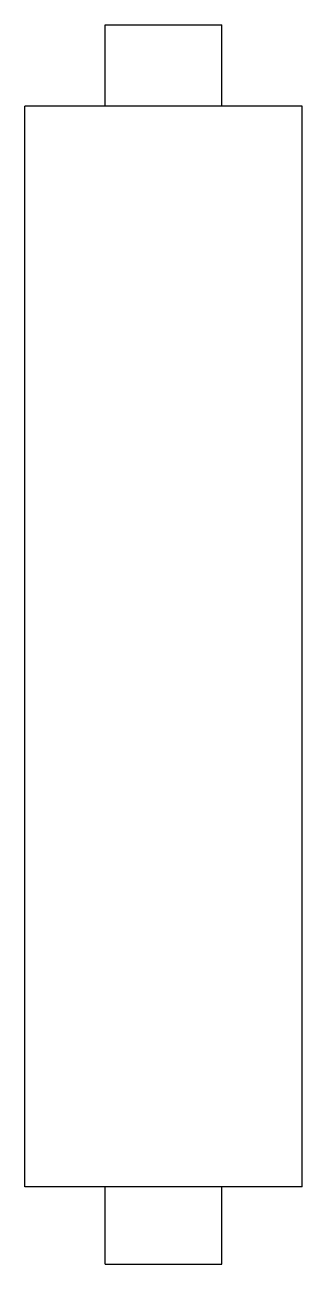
# Model space of a CAD drawing. Header units: metres. Extents: x -14 to 0, y -62.5 to 0.
import ezdxf

# ---------------------------------------------------------------- set-up
doc = ezdxf.new("R2010")
doc.units = ezdxf.units.M

msp = doc.modelspace()

# ---------------------------------------------------------------- linework, layer by layer
for points in [[(-9.95, -4.1), (-9.95, -4.018), (-9.95, -3.936), (-9.95, -3.854), (-9.95, -3.772), (-9.95, -3.69), (-9.95, -3.608), (-9.95, -3.526), (-9.95, -3.444), (-9.95, -3.362), (-9.95, -3.28), (-9.95, -3.198), (-9.95, -3.116), (-9.95, -3.034), (-9.95, -2.952), (-9.95, -2.87), (-9.95, -2.788), (-9.95, -2.706), (-9.95, -2.624), (-9.95, -2.542), (-9.95, -2.46), (-9.95, -2.378), (-9.95, -2.296), (-9.95, -2.214), (-9.95, -2.132), (-9.95, -2.05), (-9.95, -1.968), (-9.95, -1.886), (-9.95, -1.804), (-9.95, -1.722), (-9.95, -1.64), (-9.95, -1.558), (-9.95, -1.476), (-9.95, -1.394), (-9.95, -1.312), (-9.95, -1.23), (-9.95, -1.148), (-9.95, -1.066), (-9.95, -0.984), (-9.95, -0.902), (-9.95, -0.82), (-9.95, -0.738), (-9.95, -0.656), (-9.95, -0.574), (-9.95, -0.492), (-9.95, -0.41), (-9.95, -0.328), (-9.95, -0.246), (-9.95, -0.164), (-9.95, -0.082), (-9.95, 0)], [(-9.95, 0), (-9.929, 0), (-9.909, 0), (-9.888, 0), (-9.85, 0), (-9.789, 0), (-9.728, 0), (-9.667, 0), (-9.574, 0), (-9.475, 0), (-9.377, 0), (-9.269, 0), (-9.138, 0), (-9.007, 0), (-8.877, 0), (-8.727, 0), (-8.571, 0), (-8.414, 0), (-8.255, 0), (-8.08, 0), (-7.906, 0), (-7.731, 0), (-7.551, 0), (-7.368, 0), (-7.184, 0), (-7, 0), (-6.816, 0), (-6.632, 0), (-6.449, 0), (-6.269, 0), (-6.094, 0), (-5.92, 0), (-5.745, 0), (-5.586, 0), (-5.429, 0), (-5.273, 0), (-5.123, 0), (-4.993, 0), (-4.862, 0), (-4.731, 0), (-4.623, 0), (-4.525, 0), (-4.426, 0), (-4.333, 0), (-4.272, 0), (-4.211, 0), (-4.15, 0), (-4.112, 0), (-4.091, 0), (-4.071, 0), (-4.05, 0)], [(-4.05, -4.1), (-4.05, -4.018), (-4.05, -3.936), (-4.05, -3.854), (-4.05, -3.772), (-4.05, -3.69), (-4.05, -3.608), (-4.05, -3.526), (-4.05, -3.444), (-4.05, -3.362), (-4.05, -3.28), (-4.05, -3.198), (-4.05, -3.116), (-4.05, -3.034), (-4.05, -2.952), (-4.05, -2.87), (-4.05, -2.788), (-4.05, -2.706), (-4.05, -2.624), (-4.05, -2.542), (-4.05, -2.46), (-4.05, -2.378), (-4.05, -2.296), (-4.05, -2.214), (-4.05, -2.132), (-4.05, -2.05), (-4.05, -1.968), (-4.05, -1.886), (-4.05, -1.804), (-4.05, -1.722), (-4.05, -1.64), (-4.05, -1.558), (-4.05, -1.476), (-4.05, -1.394), (-4.05, -1.312), (-4.05, -1.23), (-4.05, -1.148), (-4.05, -1.066), (-4.05, -0.984), (-4.05, -0.902), (-4.05, -0.82), (-4.05, -0.738), (-4.05, -0.656), (-4.05, -0.574), (-4.05, -0.492), (-4.05, -0.41), (-4.05, -0.328), (-4.05, -0.246), (-4.05, -0.164), (-4.05, -0.082), (-4.05, 0)], [(-14, -58.6), (-14, -57.51), (-14, -56.42), (-14, -55.33), (-14, -54.24), (-14, -53.15), (-14, -52.06), (-14, -50.97), (-14, -49.88), (-14, -48.79), (-14, -47.7), (-14, -46.61), (-14, -45.52), (-14, -44.43), (-14, -43.34), (-14, -42.25), (-14, -41.16), (-14, -40.07), (-14, -38.98), (-14, -37.89), (-14, -36.8), (-14, -35.71), (-14, -34.62), (-14, -33.53), (-14, -32.44), (-14, -31.35), (-14, -30.26), (-14, -29.17), (-14, -28.08), (-14, -26.99), (-14, -25.9), (-14, -24.81), (-14, -23.72), (-14, -22.63), (-14, -21.54), (-14, -20.45), (-14, -19.36), (-14, -18.27), (-14, -17.18), (-14, -16.09), (-14, -15), (-14, -13.91), (-14, -12.82), (-14, -11.73), (-14, -10.64), (-14, -9.55), (-14, -8.46), (-14, -7.37), (-14, -6.28), (-14, -5.19), (-14, -4.1)], [(0, -4.1), (-0.049, -4.1), (-0.098, -4.1), (-0.147, -4.1), (-0.238, -4.1), (-0.383, -4.1), (-0.528, -4.1), (-0.673, -4.1), (-0.893, -4.1), (-1.127, -4.1), (-1.36, -4.1), (-1.616, -4.1), (-1.926, -4.1), (-2.237, -4.1), (-2.547, -4.1), (-2.901, -4.1), (-3.273, -4.1), (-3.644, -4.1), (-4.022, -4.1), (-4.436, -4.1), (-4.851, -4.1), (-5.265, -4.1), (-5.692, -4.1), (-6.128, -4.1), (-6.564, -4.1), (-7, -4.1), (-7.436, -4.1), (-7.872, -4.1), (-8.308, -4.1), (-8.735, -4.1), (-9.149, -4.1), (-9.564, -4.1), (-9.978, -4.1), (-10.356, -4.1), (-10.727, -4.1), (-11.099, -4.1), (-11.453, -4.1), (-11.763, -4.1), (-12.074, -4.1), (-12.384, -4.1), (-12.64, -4.1), (-12.873, -4.1), (-13.107, -4.1), (-13.327, -4.1), (-13.472, -4.1), (-13.617, -4.1), (-13.762, -4.1), (-13.853, -4.1), (-13.902, -4.1), (-13.951, -4.1), (-14, -4.1)], [(0, -58.6), (0, -57.51), (0, -56.42), (0, -55.33), (0, -54.24), (0, -53.15), (0, -52.06), (0, -50.97), (0, -49.88), (0, -48.79), (0, -47.7), (0, -46.61), (0, -45.52), (0, -44.43), (0, -43.34), (0, -42.25), (0, -41.16), (0, -40.07), (0, -38.98), (0, -37.89), (0, -36.8), (0, -35.71), (0, -34.62), (0, -33.53), (0, -32.44), (0, -31.35), (0, -30.26), (0, -29.17), (0, -28.08), (0, -26.99), (0, -25.9), (0, -24.81), (0, -23.72), (0, -22.63), (0, -21.54), (0, -20.45), (0, -19.36), (0, -18.27), (0, -17.18), (0, -16.09), (0, -15), (0, -13.91), (0, -12.82), (0, -11.73), (0, -10.64), (0, -9.55), (0, -8.46), (0, -7.37), (0, -6.28), (0, -5.19), (0, -4.1)], [(0, -58.6), (-0.049, -58.6), (-0.098, -58.6), (-0.147, -58.6), (-0.238, -58.6), (-0.383, -58.6), (-0.528, -58.6), (-0.673, -58.6), (-0.893, -58.6), (-1.127, -58.6), (-1.36, -58.6), (-1.616, -58.6), (-1.926, -58.6), (-2.237, -58.6), (-2.547, -58.6), (-2.901, -58.6), (-3.273, -58.6), (-3.644, -58.6), (-4.022, -58.6), (-4.436, -58.6), (-4.851, -58.6), (-5.265, -58.6), (-5.692, -58.6), (-6.128, -58.6), (-6.564, -58.6), (-7, -58.6), (-7.436, -58.6), (-7.872, -58.6), (-8.308, -58.6), (-8.735, -58.6), (-9.149, -58.6), (-9.564, -58.6), (-9.978, -58.6), (-10.356, -58.6), (-10.727, -58.6), (-11.099, -58.6), (-11.453, -58.6), (-11.763, -58.6), (-12.074, -58.6), (-12.384, -58.6), (-12.64, -58.6), (-12.873, -58.6), (-13.107, -58.6), (-13.327, -58.6), (-13.472, -58.6), (-13.617, -58.6), (-13.762, -58.6), (-13.853, -58.6), (-13.902, -58.6), (-13.951, -58.6), (-14, -58.6)], [(-9.95, -62.5), (-9.95, -62.422), (-9.95, -62.344), (-9.95, -62.266), (-9.95, -62.188), (-9.95, -62.11), (-9.95, -62.032), (-9.95, -61.954), (-9.95, -61.876), (-9.95, -61.798), (-9.95, -61.72), (-9.95, -61.642), (-9.95, -61.564), (-9.95, -61.486), (-9.95, -61.408), (-9.95, -61.33), (-9.95, -61.252), (-9.95, -61.174), (-9.95, -61.096), (-9.95, -61.018), (-9.95, -60.94), (-9.95, -60.862), (-9.95, -60.784), (-9.95, -60.706), (-9.95, -60.628), (-9.95, -60.55), (-9.95, -60.472), (-9.95, -60.394), (-9.95, -60.316), (-9.95, -60.238), (-9.95, -60.16), (-9.95, -60.082), (-9.95, -60.004), (-9.95, -59.926), (-9.95, -59.848), (-9.95, -59.77), (-9.95, -59.692), (-9.95, -59.614), (-9.95, -59.536), (-9.95, -59.458), (-9.95, -59.38), (-9.95, -59.302), (-9.95, -59.224), (-9.95, -59.146), (-9.95, -59.068), (-9.95, -58.99), (-9.95, -58.912), (-9.95, -58.834), (-9.95, -58.756), (-9.95, -58.678), (-9.95, -58.6)], [(-4.05, -62.5), (-4.05, -62.422), (-4.05, -62.344), (-4.05, -62.266), (-4.05, -62.188), (-4.05, -62.11), (-4.05, -62.032), (-4.05, -61.954), (-4.05, -61.876), (-4.05, -61.798), (-4.05, -61.72), (-4.05, -61.642), (-4.05, -61.564), (-4.05, -61.486), (-4.05, -61.408), (-4.05, -61.33), (-4.05, -61.252), (-4.05, -61.174), (-4.05, -61.096), (-4.05, -61.018), (-4.05, -60.94), (-4.05, -60.862), (-4.05, -60.784), (-4.05, -60.706), (-4.05, -60.628), (-4.05, -60.55), (-4.05, -60.472), (-4.05, -60.394), (-4.05, -60.316), (-4.05, -60.238), (-4.05, -60.16), (-4.05, -60.082), (-4.05, -60.004), (-4.05, -59.926), (-4.05, -59.848), (-4.05, -59.77), (-4.05, -59.692), (-4.05, -59.614), (-4.05, -59.536), (-4.05, -59.458), (-4.05, -59.38), (-4.05, -59.302), (-4.05, -59.224), (-4.05, -59.146), (-4.05, -59.068), (-4.05, -58.99), (-4.05, -58.912), (-4.05, -58.834), (-4.05, -58.756), (-4.05, -58.678), (-4.05, -58.6)], [(-9.95, -62.5), (-9.929, -62.5), (-9.909, -62.5), (-9.888, -62.5), (-9.85, -62.5), (-9.789, -62.5), (-9.728, -62.5), (-9.667, -62.5), (-9.574, -62.5), (-9.475, -62.5), (-9.377, -62.5), (-9.269, -62.5), (-9.138, -62.5), (-9.007, -62.5), (-8.877, -62.5), (-8.727, -62.5), (-8.571, -62.5), (-8.414, -62.5), (-8.255, -62.5), (-8.08, -62.5), (-7.906, -62.5), (-7.731, -62.5), (-7.551, -62.5), (-7.368, -62.5), (-7.184, -62.5), (-7, -62.5), (-6.816, -62.5), (-6.632, -62.5), (-6.449, -62.5), (-6.269, -62.5), (-6.094, -62.5), (-5.92, -62.5), (-5.745, -62.5), (-5.586, -62.5), (-5.429, -62.5), (-5.273, -62.5), (-5.123, -62.5), (-4.993, -62.5), (-4.862, -62.5), (-4.731, -62.5), (-4.623, -62.5), (-4.525, -62.5), (-4.426, -62.5), (-4.333, -62.5), (-4.272, -62.5), (-4.211, -62.5), (-4.15, -62.5), (-4.112, -62.5), (-4.091, -62.5), (-4.071, -62.5), (-4.05, -62.5)]]:
    msp.add_lwpolyline(points)

doc.saveas('drawing.dxf')
